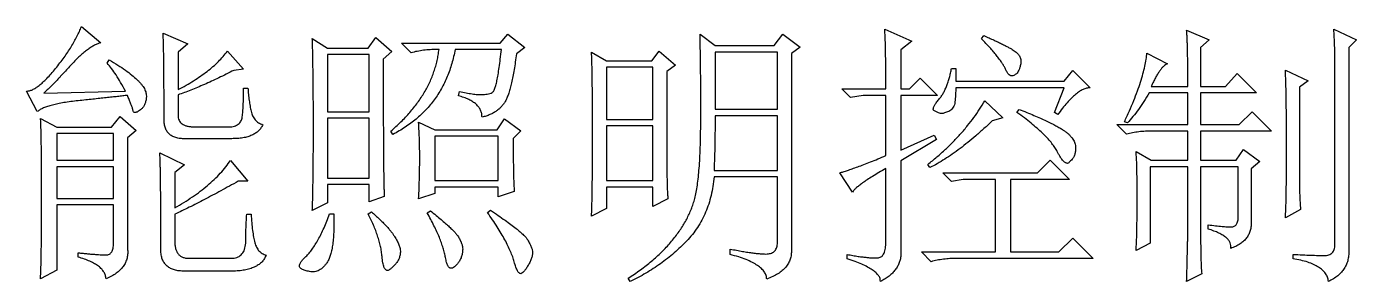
# Model space of a CAD drawing. Extents: x 264552 to 265252, y 364708 to 365908.
# Drawn here: x 265089.33 to 265112.77, y 364983.89 to 364988.38 of the extents above; entities that cross this region are included whole.
import ezdxf

# ---------------------------------------------------------------- set-up
doc = ezdxf.new("R2010")
doc.units = 0
doc.header["$MEASUREMENT"] = 0
doc.layers.add('PV-115', color=7, linetype='Continuous')

# ---------------------------------------------------------------- blocks, each defined once
blk = doc.blocks.new('Manufacturer光辉PartName智能照明控制模块Series12位ShellFrameLimitingCurrentRemarkPartTypeMinCurrent0MaxCurrent0PolesMinPower0MaxPower0LibType2DelFlgfalseUpdateDate')
at = {"layer": 'PV-115'}
for p, q in [((-6.998, 8.494), (-6.657, 8.21)), ((7.162, 8.449), (7.635, 8.238)), ((15.075, 8.449), (15.472, 8.259)), ((-5.559, 8.38), (-5.124, 8.192)), ((-2.928, 8.284), (-2.663, 8.114)), ((-1.943, 8.114), (-1.811, 8.302)), ((-1.811, 8.302), (-1.527, 8.055)), ((-1.186, 8.033), (-1.357, 8.203)), ((-1.357, 8.203), (0.385, 8.203)), ((0.385, 8.203), (0.517, 8.359)), ((0.517, 8.359), (0.82, 8.126)), ((3.906, 8.359), (4.171, 8.158)), ((5.212, 8.158), (5.364, 8.359)), ((5.364, 8.359), (5.667, 8.131)), ((7.635, 8.238), (7.446, 8.085)), ((8.866, 8.278), (8.904, 8.335)), ((12.481, 8.43), (12.879, 8.259)), ((12.879, 8.259), (12.728, 8.126)), ((15.472, 8.259), (15.34, 8.126)), ((-5.124, 8.192), (-5.294, 8.042)), ((-5.294, 8.042), (-5.294, 7.384)), ((-4.423, 8.061), (-4.139, 7.741)), ((-2.663, 8.114), (-1.943, 8.114)), ((-1.925, 8), (-2.663, 8)), ((-2.663, 8), (-2.663, 6.992)), ((-1.925, 6.992), (-1.925, 8)), ((-1.527, 8.055), (-1.678, 7.921)), ((-0.694, 8.09), (-0.732, 8.09)), ((0.404, 8.09), (-0.41, 8.09)), ((0.82, 8.126), (0.669, 8.014)), ((1.994, 8.041), (2.259, 7.889)), ((3.054, 7.889), (3.187, 8.06)), ((3.187, 8.06), (3.471, 7.814)), ((4.171, 8.158), (5.212, 8.158)), ((5.269, 8.045), (4.171, 8.045)), ((4.171, 8.045), (4.171, 7.037)), ((5.269, 7.037), (5.269, 8.045)), ((5.667, 8.131), (5.515, 8.017)), ((5.515, 8.017), (5.515, 4.557)), ((7.446, 8.085), (7.446, 7.396)), ((11.781, 8.027), (12.141, 7.838)), ((12.728, 8.126), (12.728, 7.441)), ((15.34, 8.126), (15.34, 4.576)), ((-6.544, 7.85), (-6.506, 7.907)), ((-4.139, 7.741), (-4.31, 7.723)), ((2.259, 7.889), (3.054, 7.889)), ((3.073, 7.776), (2.259, 7.776)), ((2.259, 7.776), (2.259, 6.857)), ((3.073, 6.857), (3.073, 7.776)), ((3.471, 7.814), (3.319, 7.701)), ((8.336, 7.757), (8.411, 7.757)), ((8.411, 7.757), (8.411, 7.53)), ((15.094, 4.652), (15.094, 7.86)), ((3.319, 7.701), (3.319, 6.194)), ((7.597, 7.396), (7.787, 7.585)), ((7.787, 7.585), (8.09, 7.282)), ((8.411, 7.53), (10.323, 7.53)), ((10.323, 7.53), (10.475, 7.72)), ((10.475, 7.72), (10.778, 7.417)), ((12.5, 7.441), (12.5, 7.726)), ((13.163, 7.441), (13.371, 7.668)), ((13.371, 7.668), (13.712, 7.327)), ((14.223, 7.729), (14.621, 7.539)), ((14.621, 7.539), (14.469, 7.425)), ((-7.774, 6.998), (-7.963, 7.358)), ((-7.66, 7.32), (-6.222, 7.358)), ((-5.294, 7.291), (-5.294, 6.934)), ((-4.139, 7.409), (-4.064, 7.409)), ((-0.353, 7.276), (-0.334, 7.351)), ((6.556, 7.244), (6.405, 7.396)), ((6.405, 7.396), (7.181, 7.396)), ((6.783, 7.282), (6.556, 7.244)), ((7.181, 7.282), (6.783, 7.282)), ((7.181, 6.222), (7.181, 7.282)), ((7.446, 7.396), (7.597, 7.396)), ((8.09, 7.282), (7.446, 7.282)), ((7.446, 7.282), (7.446, 6.317)), ((10.323, 7.417), (8.411, 7.417)), ((10.153, 6.981), (10.323, 7.417)), ((12.5, 7.327), (11.819, 7.327)), ((11.857, 7.441), (12.5, 7.441)), ((12.5, 6.767), (12.5, 7.327)), ((12.728, 7.441), (13.163, 7.441)), ((13.712, 7.327), (12.728, 7.327)), ((12.728, 7.327), (12.728, 6.767)), ((14.469, 7.425), (14.469, 5.675)), ((4.171, 7.037), (5.269, 7.037)), ((8.923, 7.187), (9.244, 6.888)), ((9.49, 6.98), (9.528, 7.036)), ((-7.717, 6.874), (-7.433, 6.723)), ((-6.468, 6.723), (-6.316, 6.912)), ((-6.316, 6.912), (-6.032, 6.665)), ((-2.663, 6.992), (-1.925, 6.992)), ((-1.925, 6.878), (-2.663, 6.878)), ((-2.663, 6.878), (-2.663, 5.825)), ((-1.925, 5.825), (-1.925, 6.878)), ((-1.054, 6.81), (-0.77, 6.678)), ((0.328, 6.678), (0.461, 6.867)), ((0.461, 6.867), (0.745, 6.658)), ((2.259, 6.857), (3.073, 6.857)), ((5.269, 6.923), (4.171, 6.923)), ((5.269, 5.96), (5.269, 6.923)), ((9.244, 6.888), (9.055, 6.832)), ((10.21, 6.943), (10.153, 6.981)), ((11.44, 6.797), (11.383, 6.816)), ((13.409, 6.767), (13.636, 6.995)), ((13.636, 6.995), (13.977, 6.654)), ((-7.433, 6.723), (-6.468, 6.723)), ((-6.43, 6.609), (-7.433, 6.609)), ((-7.433, 6.609), (-7.433, 6.139)), ((-6.43, 6.139), (-6.43, 6.609)), ((-6.032, 6.665), (-6.184, 6.532)), ((-5.01, 6.727), (-4.367, 6.727)), ((-1.508, 6.594), (-1.546, 6.651)), ((-0.77, 6.678), (0.328, 6.678)), ((0.347, 6.564), (-0.77, 6.564)), ((-0.77, 6.564), (-0.77, 5.78)), ((0.347, 5.78), (0.347, 6.564)), ((0.745, 6.658), (0.612, 6.522)), ((3.073, 6.744), (2.259, 6.744)), ((2.259, 6.744), (2.259, 5.78)), ((3.073, 5.78), (3.073, 6.744)), ((7.446, 6.317), (8.033, 6.582)), ((8.033, 6.582), (8.071, 6.506)), ((11.421, 6.597), (11.251, 6.767)), ((11.251, 6.767), (12.5, 6.767)), ((12.5, 6.654), (11.876, 6.654)), ((12.5, 6.139), (12.5, 6.654)), ((12.728, 6.767), (13.409, 6.767)), ((13.977, 6.654), (12.728, 6.654)), ((12.728, 6.654), (12.728, 6.139)), ((-6.184, 6.532), (-6.184, 4.586)), ((-4.348, 6.519), (-5.143, 6.519)), ((8.071, 6.506), (7.446, 6.127)), ((13.352, 6.139), (13.485, 6.329)), ((13.485, 6.329), (13.769, 6.12)), ((-7.433, 6.139), (-6.43, 6.139)), ((-5.616, 6.273), (-5.181, 6.06)), ((-4.367, 6.138), (-4.064, 5.769)), ((7.446, 6.127), (7.446, 4.48)), ((9.85, 5.915), (10.077, 6.142)), ((10.077, 6.142), (10.418, 5.801)), ((11.592, 6.291), (11.857, 6.139)), ((11.857, 6.139), (12.5, 6.139)), ((12.728, 6.139), (13.352, 6.139)), ((13.769, 6.12), (13.617, 5.988)), ((-6.43, 6.026), (-7.433, 6.026)), ((-7.433, 6.026), (-7.433, 5.466)), ((-6.43, 5.466), (-6.43, 6.026)), ((-5.181, 6.06), (-5.351, 5.925)), ((-5.351, 5.925), (-5.351, 5.304)), ((4.152, 5.96), (5.269, 5.96)), ((6.594, 5.578), (6.367, 5.919)), ((7.181, 4.707), (7.181, 5.995)), ((7.957, 6.01), (7.919, 6.066)), ((8.336, 5.763), (8.184, 5.915)), ((8.184, 5.915), (9.85, 5.915)), ((12.5, 6.026), (11.838, 6.026)), ((11.838, 6.026), (11.838, 4.682)), ((12.5, 4.844), (12.5, 6.026)), ((13.39, 6.026), (12.728, 6.026)), ((12.728, 6.026), (12.728, 4.711)), ((13.39, 5.155), (13.39, 6.026)), ((13.617, 5.988), (13.617, 5.06)), ((-4.064, 5.769), (-4.234, 5.769)), ((-2.663, 5.825), (-1.925, 5.825)), ((-1.925, 5.712), (-2.663, 5.712)), ((-2.663, 5.712), (-2.663, 5.39)), ((-1.925, 5.409), (-1.925, 5.712)), ((-0.77, 5.78), (0.347, 5.78)), ((0.347, 5.667), (-0.77, 5.667)), ((-0.77, 5.667), (-0.77, 5.553)), ((0.347, 5.496), (0.347, 5.667)), ((2.259, 5.78), (3.073, 5.78)), ((3.073, 5.667), (2.259, 5.667)), ((2.259, 5.667), (2.259, 5.288)), ((3.073, 5.326), (3.073, 5.667)), ((5.269, 5.846), (4.152, 5.846)), ((5.269, 4.689), (5.269, 5.846)), ((8.544, 5.801), (8.336, 5.763)), ((9.112, 5.801), (8.544, 5.801)), ((9.112, 4.524), (9.112, 5.801)), ((10.418, 5.801), (9.377, 5.801)), ((9.377, 5.801), (9.377, 4.524)), ((-7.433, 5.466), (-6.43, 5.466)), ((-1.659, 5.503), (-1.925, 5.409)), ((-0.77, 5.553), (-1.054, 5.458)), ((0.631, 5.591), (0.347, 5.496)), ((3.338, 5.458), (3.073, 5.326)), ((-6.43, 5.353), (-7.433, 5.353)), ((-7.433, 5.353), (-7.433, 4.204)), ((-6.43, 4.683), (-6.43, 5.353)), ((-5.351, 5.188), (-5.351, 4.704)), ((-4.083, 5.189), (-4.007, 5.189)), ((-2.663, 5.39), (-2.928, 5.257)), ((-2.625, 5.193), (-2.549, 5.193)), ((-1.943, 5.193), (-1.887, 5.231)), ((-0.902, 5.212), (-0.845, 5.25)), ((0.158, 5.22), (0.215, 5.258)), ((2.259, 5.288), (1.994, 5.156)), ((14.488, 5.275), (14.223, 5.123)), ((12.86, 4.928), (12.86, 5.003)), ((10.229, 4.524), (10.475, 4.77)), ((10.475, 4.77), (10.834, 4.41)), ((-7.055, 4.434), (-7.055, 4.511)), ((4.436, 4.48), (4.436, 4.575)), ((6.499, 4.404), (6.499, 4.48)), ((7.976, 4.353), (7.806, 4.524)), ((7.806, 4.524), (9.112, 4.524)), ((9.377, 4.524), (10.229, 4.524)), ((11.838, 4.682), (11.592, 4.549)), ((14.356, 4.405), (14.356, 4.481)), ((-5.067, 4.413), (-4.329, 4.413)), ((10.834, 4.41), (8.43, 4.41)), ((-7.433, 4.204), (-7.717, 4.051)), ((-4.31, 4.186), (-5.181, 4.186)), ((2.676, 4.006), (2.638, 4.063)), ((12.746, 4.14), (12.481, 4.006))]:
    blk.add_line(p, q, dxfattribs=at)
for points, knots in [([(-7.963, 7.358), (-7.947, 7.359), (-7.911, 7.362), (-7.857, 7.382), (-7.799, 7.415), (-7.738, 7.459), (-7.671, 7.515), (-7.602, 7.584), (-7.527, 7.664), (-7.451, 7.756), (-7.375, 7.852), (-7.303, 7.948), (-7.238, 8.044), (-7.177, 8.137), (-7.124, 8.229), (-7.076, 8.318), (-7.033, 8.406), (-7.009, 8.465), (-6.998, 8.494)], [0, 0, 0, 0, 0.032266, 0.0694215, 0.1121842, 0.1613985, 0.2175348, 0.2815464, 0.3530493, 0.432542, 0.5142237, 0.5926776, 0.6680012, 0.7404104, 0.809255, 0.8757349, 0.9391247, 1, 1, 1, 1]), ([(7.181, 7.396), (7.181, 7.451), (7.181, 7.56), (7.179, 7.717), (7.178, 7.864), (7.176, 8), (7.173, 8.127), (7.171, 8.243), (7.166, 8.349), (7.163, 8.417), (7.162, 8.449)], [0, 0, 0, 0, 0.15908, 0.308183, 0.447301, 0.57711, 0.697615, 0.808138, 0.908724, 1, 1, 1, 1]), ([(15.094, 7.86), (15.093, 7.96), (15.091, 8.156), (15.08, 8.352), (15.075, 8.449)], [0, 0, 0, 0, 0.507488, 1, 1, 1, 1]), ([(-6.657, 8.21), (-6.675, 8.204), (-6.713, 8.192), (-6.77, 8.165), (-6.829, 8.129), (-6.892, 8.086), (-6.957, 8.034), (-7.025, 7.974), (-7.096, 7.906), (-7.144, 7.857), (-7.168, 7.831)], [0, 0, 0, 0, 0.087601, 0.185177, 0.292727, 0.4104, 0.540015, 0.680673, 0.834183, 1, 1, 1, 1]), ([(-5.54, 6.858), (-5.54, 6.911), (-5.54, 7.015), (-5.54, 7.166), (-5.541, 7.309), (-5.542, 7.443), (-5.542, 7.569), (-5.543, 7.686), (-5.543, 7.794), (-5.545, 7.893), (-5.546, 7.984), (-5.548, 8.066), (-5.549, 8.14), (-5.55, 8.205), (-5.553, 8.261), (-5.555, 8.308), (-5.557, 8.347), (-5.558, 8.37), (-5.559, 8.38)], [0, 0, 0, 0, 0.105001, 0.204475, 0.298425, 0.386387, 0.468823, 0.545733, 0.616657, 0.682058, 0.741474, 0.795364, 0.843728, 0.886567, 0.923436, 0.954782, 0.980149, 1, 1, 1, 1]), ([(-2.928, 5.257), (-2.926, 5.295), (-2.923, 5.378), (-2.919, 5.512), (-2.917, 5.666), (-2.913, 5.84), (-2.911, 6.035), (-2.91, 6.249), (-2.908, 6.483), (-2.909, 6.731), (-2.908, 6.98), (-2.91, 7.218), (-2.911, 7.438), (-2.913, 7.641), (-2.917, 7.827), (-2.919, 7.995), (-2.923, 8.145), (-2.926, 8.24), (-2.928, 8.284)], [0, 0, 0, 0, 0.037778, 0.082038, 0.133001, 0.190448, 0.254608, 0.325483, 0.402843, 0.486686, 0.570993, 0.649742, 0.72247, 0.78964, 0.850793, 0.906387, 0.955972, 1, 1, 1, 1]), ([(2.638, 4.063), (2.675, 4.087), (2.748, 4.134), (2.854, 4.208), (2.956, 4.284), (3.052, 4.361), (3.142, 4.441), (3.229, 4.522), (3.31, 4.605), (3.385, 4.69), (3.456, 4.775), (3.52, 4.862), (3.58, 4.949), (3.635, 5.036), (3.682, 5.125), (3.725, 5.214), (3.761, 5.303), (3.794, 5.396), (3.821, 5.497), (3.845, 5.61), (3.865, 5.74), (3.881, 5.886), (3.894, 6.047), (3.905, 6.224), (3.912, 6.416), (3.919, 6.839), (3.921, 7.488), (3.911, 8.068), (3.906, 8.359)], [0, 0, 0, 0, 0.027708, 0.054932, 0.081376, 0.107187, 0.132381, 0.15722, 0.181426, 0.205253, 0.228521, 0.251204, 0.27329, 0.294858, 0.315892, 0.336458, 0.356755, 0.376687, 0.397999, 0.422317, 0.449827, 0.480587, 0.514345, 0.551431, 0.591858, 0.635499, 0.817227, 1, 1, 1, 1]), ([(9.282, 7.76), (9.273, 7.776), (9.254, 7.812), (9.22, 7.866), (9.178, 7.925), (9.129, 7.987), (9.074, 8.054), (9.01, 8.125), (8.942, 8.201), (8.892, 8.251), (8.866, 8.278)], [0, 0, 0, 0, 0.085146, 0.181967, 0.289004, 0.407373, 0.538052, 0.680246, 0.834242, 1, 1, 1, 1]), ([(8.904, 8.335), (8.935, 8.321), (8.996, 8.294), (9.084, 8.255), (9.164, 8.218), (9.235, 8.183), (9.298, 8.151), (9.354, 8.121), (9.401, 8.094), (9.441, 8.068), (9.475, 8.044), (9.503, 8.017), (9.526, 7.991), (9.543, 7.962), (9.554, 7.932), (9.561, 7.901), (9.561, 7.868), (9.555, 7.826), (9.543, 7.778), (9.526, 7.728), (9.506, 7.69), (9.477, 7.658), (9.441, 7.633), (9.409, 7.627), (9.396, 7.625)], [0, 0, 0, 0, 0.089591, 0.172145, 0.24737, 0.315835, 0.376754, 0.430964, 0.478211, 0.518335, 0.553654, 0.586055, 0.615997, 0.64463, 0.671719, 0.698197, 0.725928, 0.754485, 0.808572, 0.853371, 0.889784, 0.918815, 0.964624, 1, 1, 1, 1]), ([(12.5, 7.726), (12.5, 7.763), (12.501, 7.835), (12.499, 7.939), (12.498, 8.037), (12.496, 8.128), (12.493, 8.213), (12.49, 8.291), (12.486, 8.362), (12.483, 8.408), (12.481, 8.43)], [0, 0, 0, 0, 0.157281, 0.305617, 0.443999, 0.574437, 0.693958, 0.805519, 0.907231, 1, 1, 1, 1]), ([(-5.294, 7.384), (-5.246, 7.409), (-5.153, 7.458), (-5.021, 7.537), (-4.898, 7.619), (-4.784, 7.702), (-4.679, 7.787), (-4.584, 7.876), (-4.499, 7.966), (-4.448, 8.03), (-4.423, 8.061)], [0, 0, 0, 0, 0.145304, 0.283848, 0.41625, 0.543012, 0.664455, 0.780909, 0.892446, 1, 1, 1, 1]), ([(-1.546, 6.651), (-1.515, 6.678), (-1.454, 6.731), (-1.367, 6.813), (-1.285, 6.896), (-1.209, 6.982), (-1.137, 7.067), (-1.071, 7.154), (-1.01, 7.243), (-0.954, 7.332), (-0.903, 7.422), (-0.858, 7.514), (-0.817, 7.607), (-0.783, 7.701), (-0.752, 7.797), (-0.728, 7.893), (-0.708, 7.991), (-0.699, 8.057), (-0.694, 8.09)], [0, 0, 0, 0, 0.071619, 0.1414, 0.209706, 0.276364, 0.341453, 0.405142, 0.467814, 0.52925, 0.589718, 0.649575, 0.708426, 0.76735, 0.825342, 0.883615, 0.941651, 1, 1, 1, 1]), ([(-0.41, 8.09), (-0.419, 8.048), (-0.435, 7.965), (-0.468, 7.844), (-0.505, 7.726), (-0.548, 7.613), (-0.597, 7.504), (-0.652, 7.4), (-0.712, 7.3), (-0.778, 7.204), (-0.849, 7.112), (-0.927, 7.025), (-1.01, 6.942), (-1.098, 6.864), (-1.193, 6.79), (-1.292, 6.72), (-1.397, 6.654), (-1.471, 6.614), (-1.508, 6.594)], [0, 0, 0, 0, 0.066607, 0.131767, 0.195542, 0.258341, 0.320247, 0.381142, 0.441881, 0.501853, 0.562286, 0.622621, 0.683364, 0.744728, 0.806694, 0.869912, 0.934346, 1, 1, 1, 1]), ([(-0.732, 8.09), (-0.772, 8.089), (-0.851, 8.088), (-0.967, 8.077), (-1.079, 8.059), (-1.151, 8.042), (-1.186, 8.033)], [0, 0, 0, 0, 0.26277, 0.515778, 0.761809, 1, 1, 1, 1]), ([(0.063, 7.295), (0.094, 7.297), (0.154, 7.303), (0.228, 7.317), (0.269, 7.356), (0.288, 7.4), (0.309, 7.463), (0.328, 7.547), (0.347, 7.653), (0.367, 7.78), (0.386, 7.928), (0.398, 8.033), (0.404, 8.09)], [0, 0, 0, 0, 0.096229, 0.190683, 0.220931, 0.268914, 0.337001, 0.426498, 0.537118, 0.669893, 0.824196, 1, 1, 1, 1]), ([(0.669, 8.014), (0.663, 7.966), (0.65, 7.873), (0.631, 7.739), (0.607, 7.618), (0.586, 7.509), (0.561, 7.412), (0.536, 7.327), (0.51, 7.254), (0.482, 7.191), (0.449, 7.138), (0.412, 7.09), (0.369, 7.046), (0.319, 7.007), (0.264, 6.972), (0.202, 6.943), (0.135, 6.916), (0.088, 6.904), (0.063, 6.897)], [0, 0, 0, 0, 0.106598, 0.204681, 0.294463, 0.37573, 0.448384, 0.512807, 0.569312, 0.617714, 0.661912, 0.705909, 0.750294, 0.795724, 0.843435, 0.892736, 0.944763, 1, 1, 1, 1]), ([(1.994, 5.156), (1.995, 5.205), (1.998, 5.306), (2.003, 5.463), (2.005, 5.629), (2.008, 5.806), (2.01, 5.992), (2.011, 6.189), (2.013, 6.395), (2.013, 6.608), (2.013, 6.821), (2.011, 7.026), (2.01, 7.221), (2.008, 7.405), (2.005, 7.579), (2.003, 7.742), (1.998, 7.895), (1.995, 7.993), (1.994, 8.041)], [0, 0, 0, 0, 0.051047, 0.1052516, 0.1630895, 0.2243287, 0.288966, 0.3570027, 0.428684, 0.5035224, 0.5783609, 0.6495562, 0.717107, 0.7810154, 0.8412827, 0.8979059, 0.9506531, 1, 1, 1, 1]), ([(11.383, 6.816), (11.414, 6.88), (11.472, 7.003), (11.548, 7.185), (11.613, 7.354), (11.667, 7.511), (11.71, 7.657), (11.743, 7.791), (11.768, 7.913), (11.777, 7.991), (11.781, 8.027)], [0, 0, 0, 0, 0.165811, 0.319126, 0.461041, 0.590523, 0.709176, 0.816316, 0.913364, 1, 1, 1, 1]), ([(-7.168, 7.831), (-7.193, 7.803), (-7.24, 7.75), (-7.311, 7.673), (-7.378, 7.601), (-7.441, 7.534), (-7.501, 7.473), (-7.557, 7.417), (-7.61, 7.367), (-7.644, 7.335), (-7.66, 7.32)], [0, 0, 0, 0, 0.1560015, 0.3034922, 0.4411584, 0.5704045, 0.6919294, 0.8029729, 0.905655, 1, 1, 1, 1]), ([(-6.222, 7.358), (-6.249, 7.409), (-6.302, 7.505), (-6.383, 7.638), (-6.461, 7.752), (-6.517, 7.819), (-6.544, 7.85)], [0, 0, 0, 0, 0.293982, 0.55782, 0.792816, 1, 1, 1, 1]), ([(-6.506, 7.907), (-6.455, 7.876), (-6.358, 7.819), (-6.226, 7.729), (-6.111, 7.644), (-6.03, 7.573), (-5.974, 7.518), (-5.94, 7.478), (-5.911, 7.44), (-5.887, 7.402), (-5.871, 7.364), (-5.858, 7.327), (-5.853, 7.289), (-5.852, 7.243), (-5.859, 7.189), (-5.877, 7.132), (-5.901, 7.082), (-5.936, 7.045), (-5.971, 7.018), (-6.001, 6.997), (-6.027, 6.983), (-6.044, 6.98), (-6.051, 6.979)], [0, 0, 0, 0, 0.134164, 0.255144, 0.362627, 0.457657, 0.50038, 0.53947, 0.575828, 0.609369, 0.640689, 0.670188, 0.698072, 0.725107, 0.775331, 0.820259, 0.861038, 0.89933, 0.934012, 0.9615, 0.983785, 1, 1, 1, 1]), ([(-1.678, 7.921), (-1.678, 7.834), (-1.678, 7.665), (-1.679, 7.418), (-1.678, 7.186), (-1.677, 6.968), (-1.676, 6.765), (-1.676, 6.577), (-1.675, 6.404), (-1.674, 6.246), (-1.672, 6.102), (-1.671, 5.973), (-1.669, 5.859), (-1.668, 5.759), (-1.666, 5.674), (-1.664, 5.604), (-1.662, 5.549), (-1.66, 5.517), (-1.659, 5.503)], [0, 0, 0, 0, 0.108138, 0.210189, 0.306441, 0.396315, 0.480101, 0.557799, 0.629409, 0.694932, 0.754368, 0.807716, 0.854975, 0.896147, 0.931238, 0.960243, 0.983162, 1, 1, 1, 1]), ([(8.127, 7.227), (8.14, 7.244), (8.165, 7.277), (8.199, 7.332), (8.229, 7.391), (8.256, 7.455), (8.281, 7.524), (8.302, 7.598), (8.322, 7.676), (8.331, 7.73), (8.336, 7.757)], [0, 0, 0, 0, 0.107223, 0.218807, 0.333779, 0.454403, 0.581188, 0.714575, 0.853756, 1, 1, 1, 1]), ([(9.396, 7.625), (9.386, 7.627), (9.364, 7.632), (9.335, 7.661), (9.307, 7.704), (9.291, 7.74), (9.282, 7.76)], [0, 0, 0, 0, 0.1594512, 0.3677773, 0.643109, 1, 1, 1, 1]), ([(12.141, 7.838), (12.129, 7.832), (12.105, 7.82), (12.071, 7.791), (12.036, 7.754), (12.001, 7.709), (11.966, 7.654), (11.929, 7.591), (11.893, 7.519), (11.869, 7.467), (11.857, 7.441)], [0, 0, 0, 0, 0.077676, 0.164907, 0.266653, 0.381202, 0.511467, 0.65807, 0.820809, 1, 1, 1, 1]), ([(-4.31, 7.723), (-4.355, 7.7), (-4.443, 7.655), (-4.575, 7.591), (-4.703, 7.531), (-4.828, 7.474), (-4.95, 7.422), (-5.068, 7.375), (-5.181, 7.33), (-5.257, 7.304), (-5.294, 7.291)], [0, 0, 0, 0, 0.1410633, 0.2771804, 0.4089537, 0.536133, 0.6587575, 0.7768711, 0.8907558, 1, 1, 1, 1]), ([(14.223, 5.123), (14.224, 5.159), (14.227, 5.234), (14.232, 5.354), (14.234, 5.488), (14.237, 5.634), (14.239, 5.795), (14.24, 5.968), (14.242, 6.155), (14.242, 6.351), (14.242, 6.55), (14.24, 6.744), (14.239, 6.929), (14.237, 7.106), (14.234, 7.274), (14.232, 7.433), (14.227, 7.584), (14.224, 7.682), (14.223, 7.729)], [0, 0, 0, 0, 0.040918, 0.086944, 0.138063, 0.194561, 0.255896, 0.322339, 0.394161, 0.470823, 0.548561, 0.622805, 0.694089, 0.761879, 0.826177, 0.887516, 0.945371, 1, 1, 1, 1]), ([(-6.184, 7.282), (-6.212, 7.279), (-6.27, 7.272), (-6.361, 7.261), (-6.46, 7.251), (-6.565, 7.239), (-6.677, 7.227), (-6.797, 7.215), (-6.923, 7.201), (-7.01, 7.192), (-7.055, 7.187)], [0, 0, 0, 0, 0.096703, 0.20145, 0.314151, 0.434984, 0.563774, 0.701404, 0.846282, 1, 1, 1, 1]), ([(-6.089, 7.036), (-6.096, 7.053), (-6.11, 7.089), (-6.133, 7.147), (-6.157, 7.212), (-6.175, 7.258), (-6.184, 7.282)], [0, 0, 0, 0, 0.208865, 0.442921, 0.707144, 1, 1, 1, 1]), ([(-4.367, 6.727), (-4.351, 6.729), (-4.323, 6.733), (-4.283, 6.746), (-4.248, 6.763), (-4.219, 6.786), (-4.195, 6.813), (-4.177, 6.847), (-4.165, 6.884), (-4.155, 6.944), (-4.149, 7.029), (-4.144, 7.142), (-4.14, 7.27), (-4.14, 7.361), (-4.139, 7.409)], [0, 0, 0, 0, 0.056768, 0.108317, 0.155347, 0.200927, 0.246269, 0.292151, 0.342034, 0.395492, 0.51776, 0.659903, 0.820337, 1, 1, 1, 1]), ([(-4.064, 7.409), (-4.06, 7.372), (-4.054, 7.3), (-4.041, 7.195), (-4.025, 7.096), (-4.011, 7.018), (-3.997, 6.959), (-3.98, 6.92), (-3.961, 6.884), (-3.937, 6.852), (-3.909, 6.824), (-3.876, 6.8), (-3.839, 6.78), (-3.812, 6.77), (-3.799, 6.765)], [0, 0, 0, 0, 0.1498, 0.291573, 0.426267, 0.553998, 0.613521, 0.670661, 0.72475, 0.777983, 0.831376, 0.885366, 0.941109, 1, 1, 1, 1]), ([(0.063, 6.897), (0.062, 6.919), (0.06, 6.961), (0.039, 7.022), (0.005, 7.077), (-0.041, 7.128), (-0.101, 7.172), (-0.173, 7.213), (-0.259, 7.247), (-0.321, 7.266), (-0.353, 7.276)], [0, 0, 0, 0, 0.105545, 0.208838, 0.31296, 0.423288, 0.545176, 0.680607, 0.831719, 1, 1, 1, 1]), ([(-0.334, 7.351), (-0.295, 7.343), (-0.222, 7.327), (-0.116, 7.308), (-0.023, 7.297), (0.036, 7.295), (0.063, 7.295)], [0, 0, 0, 0, 0.29736, 0.562669, 0.797655, 1, 1, 1, 1]), ([(8.411, 7.417), (8.411, 7.39), (8.411, 7.338), (8.407, 7.265), (8.402, 7.201), (8.394, 7.144), (8.382, 7.095), (8.358, 7.054), (8.328, 7.021), (8.289, 7), (8.251, 6.984), (8.217, 6.973), (8.19, 6.964), (8.173, 6.963), (8.165, 6.962)], [0, 0, 0, 0, 0.138278, 0.261186, 0.37244, 0.468856, 0.553008, 0.629882, 0.704066, 0.780513, 0.85313, 0.913434, 0.962879, 1, 1, 1, 1]), ([(10.778, 7.417), (10.758, 7.415), (10.716, 7.411), (10.653, 7.387), (10.587, 7.35), (10.518, 7.296), (10.446, 7.23), (10.369, 7.148), (10.289, 7.051), (10.237, 6.981), (10.21, 6.943)], [0, 0, 0, 0, 0.078095, 0.164103, 0.26358, 0.376782, 0.50663, 0.653364, 0.817661, 1, 1, 1, 1]), ([(11.819, 7.327), (11.788, 7.275), (11.728, 7.176), (11.633, 7.036), (11.539, 6.91), (11.472, 6.834), (11.44, 6.797)], [0, 0, 0, 0, 0.276476, 0.534903, 0.775844, 1, 1, 1, 1]), ([(-7.055, 7.187), (-7.098, 7.182), (-7.182, 7.173), (-7.302, 7.156), (-7.41, 7.136), (-7.506, 7.113), (-7.59, 7.089), (-7.662, 7.062), (-7.724, 7.034), (-7.758, 7.009), (-7.774, 6.998)], [0, 0, 0, 0, 0.17576, 0.337077, 0.482438, 0.613763, 0.730445, 0.833252, 0.922591, 1, 1, 1, 1]), ([(-6.051, 6.979), (-6.057, 6.98), (-6.068, 6.981), (-6.081, 6.994), (-6.089, 7.013), (-6.089, 7.028), (-6.089, 7.036)], [0, 0, 0, 0, 0.223259, 0.42299, 0.680089, 1, 1, 1, 1]), ([(7.919, 6.066), (7.973, 6.109), (8.079, 6.195), (8.23, 6.33), (8.371, 6.466), (8.501, 6.606), (8.622, 6.747), (8.732, 6.891), (8.833, 7.037), (8.893, 7.137), (8.923, 7.187)], [0, 0, 0, 0, 0.137195, 0.27067, 0.400013, 0.526144, 0.648642, 0.768208, 0.885088, 1, 1, 1, 1]), ([(8.014, 7.038), (8.016, 7.049), (8.02, 7.076), (8.045, 7.118), (8.08, 7.171), (8.11, 7.207), (8.127, 7.227)], [0, 0, 0, 0, 0.1507012, 0.3652967, 0.6453866, 1, 1, 1, 1]), ([(8.165, 6.962), (8.151, 6.964), (8.118, 6.968), (8.079, 6.986), (8.048, 7.003), (8.03, 7.015), (8.017, 7.026), (8.015, 7.035), (8.014, 7.038)], [0, 0, 0, 0, 0.246866, 0.56576, 0.726751, 0.853042, 0.94063, 1, 1, 1, 1]), ([(9.528, 7.036), (9.574, 7.018), (9.661, 6.983), (9.786, 6.932), (9.9, 6.881), (10.003, 6.836), (10.095, 6.791), (10.174, 6.749), (10.244, 6.711), (10.303, 6.674), (10.353, 6.639), (10.396, 6.604), (10.432, 6.568), (10.463, 6.532), (10.487, 6.495), (10.506, 6.459), (10.517, 6.421), (10.524, 6.373), (10.523, 6.316), (10.515, 6.255), (10.496, 6.202), (10.467, 6.16), (10.437, 6.13), (10.414, 6.106), (10.396, 6.091), (10.384, 6.087), (10.38, 6.085)], [0, 0, 0, 0, 0.092599, 0.178379, 0.25671, 0.328072, 0.392048, 0.4491, 0.499255, 0.542256, 0.580352, 0.615282, 0.647538, 0.677081, 0.704595, 0.730342, 0.75486, 0.778598, 0.822441, 0.861398, 0.895867, 0.92805, 0.955937, 0.97692, 0.991447, 1, 1, 1, 1]), ([(-7.717, 4.051), (-7.716, 4.088), (-7.713, 4.169), (-7.708, 4.301), (-7.706, 4.453), (-7.703, 4.626), (-7.701, 4.82), (-7.7, 5.035), (-7.698, 5.271), (-7.698, 5.479), (-7.698, 5.649), (-7.698, 5.774), (-7.699, 5.892), (-7.7, 6.004), (-7.7, 6.11), (-7.701, 6.21), (-7.702, 6.304), (-7.703, 6.392), (-7.705, 6.473), (-7.706, 6.548), (-7.707, 6.617), (-7.708, 6.681), (-7.711, 6.738), (-7.713, 6.788), (-7.715, 6.833), (-7.716, 6.861), (-7.717, 6.874)], [0, 0, 0, 0, 0.039266, 0.085979, 0.139878, 0.201227, 0.270022, 0.346265, 0.42971, 0.520603, 0.566795, 0.611, 0.652723, 0.692458, 0.729959, 0.765473, 0.798752, 0.829799, 0.858611, 0.885188, 0.909779, 0.932135, 0.952265, 0.970409, 0.986321, 1, 1, 1, 1]), ([(-5.143, 6.519), (-5.174, 6.519), (-5.232, 6.518), (-5.314, 6.53), (-5.385, 6.554), (-5.442, 6.592), (-5.487, 6.642), (-5.519, 6.704), (-5.537, 6.777), (-5.539, 6.83), (-5.54, 6.858)], [0, 0, 0, 0, 0.154224, 0.289183, 0.409838, 0.519496, 0.627049, 0.739587, 0.861632, 1, 1, 1, 1]), ([(-5.294, 6.934), (-5.293, 6.918), (-5.292, 6.887), (-5.278, 6.844), (-5.256, 6.807), (-5.223, 6.777), (-5.182, 6.754), (-5.132, 6.738), (-5.074, 6.73), (-5.032, 6.728), (-5.01, 6.727)], [0, 0, 0, 0, 0.121457, 0.231824, 0.337406, 0.442872, 0.558372, 0.687582, 0.833175, 1, 1, 1, 1]), ([(-1.054, 5.458), (-1.051, 5.524), (-1.045, 5.651), (-1.04, 5.837), (-1.036, 6.013), (-1.034, 6.232), (-1.038, 6.497), (-1.048, 6.706), (-1.054, 6.81)], [0, 0, 0, 0, 0.145291, 0.282734, 0.412365, 0.534716, 0.769588, 1, 1, 1, 1]), ([(4.171, 6.923), (4.171, 6.839), (4.17, 6.674), (4.166, 6.43), (4.161, 6.192), (4.155, 6.037), (4.152, 5.96)], [0, 0, 0, 0, 0.26049, 0.514453, 0.760456, 1, 1, 1, 1]), ([(9.055, 6.832), (9.007, 6.787), (8.912, 6.698), (8.769, 6.571), (8.628, 6.454), (8.49, 6.347), (8.354, 6.248), (8.22, 6.159), (8.089, 6.079), (8, 6.032), (7.957, 6.01)], [0, 0, 0, 0, 0.144542, 0.28313, 0.416248, 0.543311, 0.665181, 0.782022, 0.893322, 1, 1, 1, 1]), ([(10.191, 6.309), (10.177, 6.333), (10.146, 6.384), (10.089, 6.459), (10.02, 6.538), (9.938, 6.62), (9.844, 6.706), (9.737, 6.794), (9.619, 6.887), (9.534, 6.948), (9.49, 6.98)], [0, 0, 0, 0, 0.086046, 0.181935, 0.289761, 0.408012, 0.537548, 0.67971, 0.83362, 1, 1, 1, 1]), ([(-3.799, 6.765), (-3.809, 6.746), (-3.83, 6.706), (-3.875, 6.656), (-3.929, 6.613), (-3.994, 6.579), (-4.068, 6.551), (-4.153, 6.533), (-4.247, 6.521), (-4.313, 6.52), (-4.348, 6.519)], [0, 0, 0, 0, 0.1047113, 0.2094226, 0.316133, 0.4300331, 0.5534716, 0.6879477, 0.8368049, 1, 1, 1, 1]), ([(11.876, 6.654), (11.835, 6.653), (11.756, 6.652), (11.64, 6.641), (11.529, 6.623), (11.457, 6.606), (11.421, 6.597)], [0, 0, 0, 0, 0.26277, 0.515778, 0.761809, 1, 1, 1, 1]), ([(0.612, 6.522), (0.612, 6.466), (0.612, 6.359), (0.614, 6.206), (0.615, 6.068), (0.617, 5.944), (0.62, 5.835), (0.622, 5.741), (0.626, 5.661), (0.63, 5.613), (0.631, 5.591)], [0, 0, 0, 0, 0.179901, 0.344002, 0.493049, 0.625548, 0.743012, 0.843922, 0.929851, 1, 1, 1, 1]), ([(-5.597, 4.534), (-5.597, 4.595), (-5.597, 4.714), (-5.597, 4.887), (-5.598, 5.051), (-5.598, 5.204), (-5.599, 5.348), (-5.6, 5.482), (-5.6, 5.605), (-5.602, 5.719), (-5.603, 5.823), (-5.605, 5.916), (-5.606, 6), (-5.607, 6.074), (-5.609, 6.138), (-5.612, 6.192), (-5.613, 6.236), (-5.615, 6.262), (-5.616, 6.273)], [0, 0, 0, 0, 0.105587, 0.205129, 0.29903, 0.387289, 0.469906, 0.546881, 0.617811, 0.683103, 0.742753, 0.796761, 0.844726, 0.887452, 0.924145, 0.9552, 0.980618, 1, 1, 1, 1]), ([(-5.351, 5.304), (-5.297, 5.335), (-5.192, 5.394), (-5.042, 5.492), (-4.903, 5.591), (-4.774, 5.694), (-4.656, 5.8), (-4.549, 5.909), (-4.451, 6.02), (-4.394, 6.099), (-4.367, 6.138)], [0, 0, 0, 0, 0.14271, 0.279479, 0.410783, 0.537698, 0.659027, 0.776394, 0.88985, 1, 1, 1, 1]), ([(3.319, 6.194), (3.319, 6.154), (3.319, 6.078), (3.321, 5.967), (3.322, 5.864), (3.324, 5.768), (3.327, 5.68), (3.329, 5.599), (3.334, 5.526), (3.337, 5.48), (3.338, 5.458)], [0, 0, 0, 0, 0.16102, 0.311572, 0.452596, 0.582206, 0.702317, 0.811953, 0.911207, 1, 1, 1, 1]), ([(6.367, 5.919), (6.388, 5.925), (6.434, 5.936), (6.507, 5.96), (6.592, 5.99), (6.688, 6.025), (6.795, 6.066), (6.914, 6.112), (7.044, 6.164), (7.134, 6.202), (7.181, 6.222)], [0, 0, 0, 0, 0.074361, 0.163149, 0.266472, 0.38412, 0.516116, 0.663227, 0.824264, 1, 1, 1, 1]), ([(10.38, 6.085), (10.373, 6.086), (10.359, 6.088), (10.338, 6.1), (10.316, 6.117), (10.294, 6.143), (10.269, 6.174), (10.244, 6.213), (10.217, 6.258), (10.2, 6.291), (10.191, 6.309)], [0, 0, 0, 0, 0.065943, 0.141639, 0.235786, 0.345734, 0.477906, 0.628372, 0.802933, 1, 1, 1, 1]), ([(11.592, 4.549), (11.595, 4.63), (11.601, 4.789), (11.606, 5.025), (11.61, 5.253), (11.611, 5.474), (11.61, 5.688), (11.606, 5.895), (11.601, 6.096), (11.595, 6.226), (11.592, 6.291)], [0, 0, 0, 0, 0.139332, 0.274594, 0.405406, 0.532584, 0.655334, 0.774477, 0.88922, 1, 1, 1, 1]), ([(7.181, 5.995), (7.139, 5.971), (7.06, 5.925), (6.95, 5.859), (6.854, 5.798), (6.773, 5.742), (6.707, 5.694), (6.656, 5.65), (6.617, 5.614), (6.601, 5.588), (6.594, 5.578)], [0, 0, 0, 0, 0.199501, 0.377912, 0.534147, 0.669164, 0.782582, 0.875266, 0.947119, 1, 1, 1, 1]), ([(-4.234, 5.769), (-4.285, 5.74), (-4.386, 5.684), (-4.537, 5.603), (-4.682, 5.524), (-4.824, 5.45), (-4.962, 5.379), (-5.095, 5.311), (-5.224, 5.249), (-5.309, 5.208), (-5.351, 5.188)], [0, 0, 0, 0, 0.140059, 0.275582, 0.407108, 0.534117, 0.656877, 0.775396, 0.889937, 1, 1, 1, 1]), ([(4.152, 5.846), (4.146, 5.79), (4.135, 5.681), (4.103, 5.52), (4.06, 5.368), (4.005, 5.223), (3.939, 5.084), (3.861, 4.954), (3.772, 4.83), (3.67, 4.716), (3.561, 4.608), (3.448, 4.505), (3.33, 4.408), (3.208, 4.316), (3.082, 4.229), (2.95, 4.15), (2.815, 4.074), (2.722, 4.029), (2.676, 4.006)], [0, 0, 0, 0, 0.067718, 0.13339, 0.197164, 0.259409, 0.320835, 0.382043, 0.443144, 0.504817, 0.56676, 0.628176, 0.689793, 0.751339, 0.812945, 0.874833, 0.937192, 1, 1, 1, 1]), ([(14.469, 5.675), (14.469, 5.65), (14.47, 5.595), (14.474, 5.503), (14.48, 5.395), (14.485, 5.317), (14.488, 5.275)], [0, 0, 0, 0, 0.187514, 0.415462, 0.687408, 1, 1, 1, 1]), ([(-4.102, 4.678), (-4.101, 4.717), (-4.101, 4.798), (-4.097, 4.922), (-4.091, 5.053), (-4.086, 5.143), (-4.083, 5.189)], [0, 0, 0, 0, 0.228903, 0.471593, 0.729495, 1, 1, 1, 1]), ([(-4.007, 5.189), (-4.003, 5.138), (-3.997, 5.043), (-3.983, 4.908), (-3.965, 4.792), (-3.947, 4.705), (-3.929, 4.645), (-3.912, 4.607), (-3.892, 4.572), (-3.868, 4.543), (-3.842, 4.518), (-3.811, 4.497), (-3.778, 4.481), (-3.754, 4.473), (-3.742, 4.47)], [0, 0, 0, 0, 0.186597, 0.351379, 0.496318, 0.620123, 0.674913, 0.725589, 0.774418, 0.819552, 0.864442, 0.908211, 0.953084, 1, 1, 1, 1]), ([(-2.549, 5.193), (-2.548, 5.142), (-2.546, 5.045), (-2.548, 4.906), (-2.555, 4.78), (-2.567, 4.667), (-2.583, 4.568), (-2.603, 4.482), (-2.629, 4.409), (-2.66, 4.349), (-2.695, 4.301), (-2.73, 4.26), (-2.767, 4.227), (-2.806, 4.201), (-2.847, 4.184), (-2.888, 4.174), (-2.932, 4.172), (-2.975, 4.178), (-3.016, 4.188), (-3.052, 4.199), (-3.084, 4.208), (-3.109, 4.221), (-3.129, 4.232), (-3.144, 4.245), (-3.153, 4.259), (-3.154, 4.269), (-3.155, 4.274)], [0, 0, 0, 0, 0.104946, 0.200747, 0.287044, 0.364495, 0.433817, 0.494292, 0.546521, 0.592167, 0.632232, 0.669409, 0.702828, 0.73447, 0.76424, 0.793429, 0.822827, 0.853396, 0.883054, 0.909105, 0.931481, 0.950645, 0.966413, 0.979365, 0.990182, 1, 1, 1, 1]), ([(-3.041, 4.443), (-3.022, 4.463), (-2.983, 4.504), (-2.927, 4.575), (-2.875, 4.655), (-2.821, 4.744), (-2.77, 4.844), (-2.72, 4.951), (-2.671, 5.069), (-2.641, 5.151), (-2.625, 5.193)], [0, 0, 0, 0, 0.09579, 0.199076, 0.31012, 0.430072, 0.558756, 0.696536, 0.843294, 1, 1, 1, 1]), ([(-1.697, 4.442), (-1.701, 4.472), (-1.708, 4.532), (-1.726, 4.624), (-1.749, 4.716), (-1.778, 4.81), (-1.81, 4.904), (-1.85, 5), (-1.894, 5.097), (-1.927, 5.161), (-1.943, 5.193)], [0, 0, 0, 0, 0.113795, 0.230462, 0.350372, 0.472769, 0.598747, 0.728365, 0.862057, 1, 1, 1, 1]), ([(-1.887, 5.231), (-1.862, 5.21), (-1.815, 5.169), (-1.749, 5.107), (-1.689, 5.049), (-1.635, 4.993), (-1.587, 4.941), (-1.546, 4.891), (-1.509, 4.845), (-1.473, 4.788), (-1.436, 4.724), (-1.402, 4.653), (-1.38, 4.592), (-1.377, 4.553), (-1.376, 4.536)], [0, 0, 0, 0, 0.110441, 0.212315, 0.307933, 0.395677, 0.476199, 0.549625, 0.615966, 0.675752, 0.780129, 0.868014, 0.940708, 1, 1, 1, 1]), ([(-0.58, 4.424), (-0.586, 4.451), (-0.597, 4.508), (-0.622, 4.595), (-0.653, 4.686), (-0.689, 4.783), (-0.733, 4.884), (-0.784, 4.989), (-0.84, 5.1), (-0.881, 5.174), (-0.902, 5.212)], [0, 0, 0, 0, 0.098043, 0.203408, 0.316653, 0.436736, 0.565214, 0.702302, 0.846699, 1, 1, 1, 1]), ([(-0.845, 5.25), (-0.812, 5.223), (-0.75, 5.172), (-0.661, 5.098), (-0.584, 5.03), (-0.516, 4.97), (-0.461, 4.915), (-0.414, 4.868), (-0.38, 4.827), (-0.348, 4.783), (-0.32, 4.733), (-0.296, 4.677), (-0.281, 4.624), (-0.279, 4.59), (-0.278, 4.574)], [0, 0, 0, 0, 0.141078, 0.268304, 0.381115, 0.48122, 0.567552, 0.63968, 0.698348, 0.744875, 0.819249, 0.886414, 0.945643, 1, 1, 1, 1]), ([(0.631, 4.349), (0.622, 4.379), (0.604, 4.441), (0.565, 4.534), (0.52, 4.635), (0.465, 4.741), (0.401, 4.852), (0.329, 4.97), (0.247, 5.094), (0.188, 5.177), (0.158, 5.22)], [0, 0, 0, 0, 0.093103, 0.19459, 0.304577, 0.424899, 0.553922, 0.692707, 0.841161, 1, 1, 1, 1]), ([(0.215, 5.258), (0.26, 5.228), (0.345, 5.17), (0.464, 5.087), (0.569, 5.011), (0.658, 4.942), (0.732, 4.881), (0.791, 4.827), (0.836, 4.781), (0.874, 4.73), (0.903, 4.674), (0.932, 4.616), (0.948, 4.565), (0.951, 4.534), (0.953, 4.52)], [0, 0, 0, 0, 0.151312, 0.286728, 0.407201, 0.511883, 0.600868, 0.675229, 0.735244, 0.780536, 0.851525, 0.91137, 0.960499, 1, 1, 1, 1]), ([(12.86, 5.003), (12.904, 4.997), (12.985, 4.987), (13.097, 4.976), (13.189, 4.967), (13.252, 4.964), (13.295, 4.967), (13.321, 4.976), (13.343, 4.992), (13.36, 5.013), (13.374, 5.04), (13.384, 5.073), (13.389, 5.112), (13.39, 5.14), (13.39, 5.155)], [0, 0, 0, 0, 0.200078, 0.369829, 0.507558, 0.615284, 0.658772, 0.699179, 0.737837, 0.779063, 0.822972, 0.874744, 0.933417, 1, 1, 1, 1]), ([(13.258, 4.587), (13.259, 4.604), (13.263, 4.638), (13.249, 4.689), (13.22, 4.736), (13.176, 4.78), (13.118, 4.821), (13.045, 4.86), (12.958, 4.896), (12.894, 4.917), (12.86, 4.928)], [0, 0, 0, 0, 0.089971, 0.177785, 0.272189, 0.379297, 0.5027, 0.647073, 0.81152, 1, 1, 1, 1]), ([(13.617, 5.06), (13.618, 5.033), (13.619, 4.98), (13.604, 4.903), (13.578, 4.833), (13.538, 4.769), (13.486, 4.713), (13.422, 4.663), (13.344, 4.62), (13.287, 4.598), (13.258, 4.587)], [0, 0, 0, 0, 0.127175, 0.245478, 0.360341, 0.474621, 0.591522, 0.716108, 0.851859, 1, 1, 1, 1]), ([(-5.351, 4.704), (-5.35, 4.68), (-5.349, 4.634), (-5.336, 4.571), (-5.314, 4.518), (-5.282, 4.475), (-5.24, 4.443), (-5.19, 4.422), (-5.131, 4.411), (-5.089, 4.413), (-5.067, 4.413)], [0, 0, 0, 0, 0.152866, 0.287703, 0.407155, 0.516203, 0.622891, 0.735728, 0.859238, 1, 1, 1, 1]), ([(4.436, 4.575), (4.474, 4.568), (4.547, 4.554), (4.651, 4.534), (4.746, 4.519), (4.832, 4.506), (4.91, 4.497), (4.977, 4.492), (5.036, 4.488), (5.086, 4.488), (5.13, 4.494), (5.167, 4.504), (5.199, 4.521), (5.225, 4.543), (5.245, 4.572), (5.259, 4.607), (5.268, 4.646), (5.269, 4.674), (5.269, 4.689)], [0, 0, 0, 0, 0.119952, 0.230077, 0.330268, 0.420672, 0.501226, 0.572009, 0.632441, 0.68408, 0.728101, 0.76746, 0.80455, 0.8391, 0.874609, 0.912426, 0.953365, 1, 1, 1, 1]), ([(6.499, 4.48), (6.533, 4.474), (6.596, 4.462), (6.687, 4.447), (6.769, 4.436), (6.842, 4.428), (6.906, 4.422), (6.961, 4.419), (7.008, 4.419), (7.047, 4.422), (7.08, 4.43), (7.108, 4.446), (7.131, 4.472), (7.15, 4.504), (7.163, 4.545), (7.174, 4.592), (7.18, 4.647), (7.181, 4.686), (7.181, 4.707)], [0, 0, 0, 0, 0.1130138, 0.2162309, 0.308791, 0.3908488, 0.4624512, 0.524452, 0.576184, 0.6186911, 0.6544387, 0.6899275, 0.7270989, 0.7682325, 0.8148416, 0.8686573, 0.9302007, 1, 1, 1, 1]), ([(12.481, 4.006), (12.483, 4.058), (12.485, 4.156), (12.49, 4.297), (12.492, 4.423), (12.495, 4.535), (12.498, 4.633), (12.499, 4.716), (12.501, 4.785), (12.5, 4.826), (12.5, 4.844)], [0, 0, 0, 0, 0.1849535, 0.3523458, 0.5029683, 0.6368638, 0.7531762, 0.8527439, 0.9347463, 1, 1, 1, 1]), ([(12.728, 4.711), (12.728, 4.659), (12.728, 4.557), (12.732, 4.409), (12.737, 4.271), (12.743, 4.182), (12.746, 4.14)], [0, 0, 0, 0, 0.274647, 0.533418, 0.77515, 1, 1, 1, 1]), ([(-7.055, 4.511), (-7.026, 4.507), (-6.971, 4.501), (-6.891, 4.494), (-6.819, 4.486), (-6.754, 4.482), (-6.696, 4.478), (-6.645, 4.474), (-6.601, 4.473), (-6.564, 4.471), (-6.532, 4.474), (-6.504, 4.484), (-6.48, 4.501), (-6.461, 4.525), (-6.448, 4.556), (-6.437, 4.592), (-6.431, 4.635), (-6.43, 4.666), (-6.43, 4.683)], [0, 0, 0, 0, 0.111884, 0.214586, 0.308197, 0.392562, 0.467839, 0.533127, 0.590145, 0.637192, 0.677251, 0.714734, 0.750382, 0.788952, 0.831851, 0.879939, 0.935717, 1, 1, 1, 1]), ([(-6.184, 4.586), (-6.182, 4.556), (-6.179, 4.5), (-6.19, 4.416), (-6.218, 4.34), (-6.258, 4.268), (-6.314, 4.204), (-6.383, 4.146), (-6.467, 4.094), (-6.53, 4.066), (-6.562, 4.051)], [0, 0, 0, 0, 0.12359, 0.239334, 0.3525, 0.466273, 0.584741, 0.710287, 0.848799, 1, 1, 1, 1]), ([(-5.181, 4.186), (-5.212, 4.187), (-5.271, 4.189), (-5.354, 4.204), (-5.425, 4.232), (-5.485, 4.27), (-5.532, 4.321), (-5.567, 4.382), (-5.59, 4.454), (-5.594, 4.506), (-5.597, 4.534)], [0, 0, 0, 0, 0.1522506, 0.2885024, 0.4100886, 0.5232366, 0.6331713, 0.7452817, 0.866346, 1, 1, 1, 1]), ([(-4.329, 4.413), (-4.312, 4.415), (-4.28, 4.42), (-4.236, 4.435), (-4.198, 4.458), (-4.166, 4.488), (-4.14, 4.526), (-4.121, 4.57), (-4.107, 4.622), (-4.104, 4.659), (-4.102, 4.678)], [0, 0, 0, 0, 0.128976, 0.248448, 0.360881, 0.472666, 0.587521, 0.712722, 0.847952, 1, 1, 1, 1]), ([(-3.742, 4.47), (-3.751, 4.449), (-3.769, 4.406), (-3.812, 4.351), (-3.866, 4.303), (-3.932, 4.264), (-4.01, 4.233), (-4.1, 4.208), (-4.201, 4.192), (-4.272, 4.188), (-4.31, 4.186)], [0, 0, 0, 0, 0.102302, 0.203968, 0.309288, 0.422137, 0.545683, 0.681621, 0.83321, 1, 1, 1, 1]), ([(-1.376, 4.536), (-1.376, 4.514), (-1.378, 4.472), (-1.398, 4.411), (-1.427, 4.352), (-1.468, 4.302), (-1.51, 4.258), (-1.547, 4.227), (-1.576, 4.204), (-1.595, 4.199), (-1.603, 4.198)], [0, 0, 0, 0, 0.149134, 0.295808, 0.446214, 0.603286, 0.748756, 0.863325, 0.945732, 1, 1, 1, 1]), ([(-0.278, 4.574), (-0.279, 4.552), (-0.28, 4.51), (-0.295, 4.449), (-0.319, 4.391), (-0.351, 4.339), (-0.387, 4.296), (-0.421, 4.263), (-0.453, 4.24), (-0.476, 4.237), (-0.486, 4.236)], [0, 0, 0, 0, 0.151065, 0.297208, 0.444137, 0.592041, 0.72853, 0.839771, 0.928905, 1, 1, 1, 1]), ([(0.953, 4.52), (0.952, 4.5), (0.949, 4.46), (0.933, 4.399), (0.904, 4.336), (0.869, 4.275), (0.832, 4.219), (0.799, 4.178), (0.772, 4.15), (0.752, 4.143), (0.745, 4.141)], [0, 0, 0, 0, 0.130504, 0.269436, 0.421515, 0.589045, 0.745749, 0.864789, 0.947974, 1, 1, 1, 1]), ([(5.08, 4.044), (5.078, 4.066), (5.074, 4.111), (5.04, 4.175), (4.988, 4.235), (4.916, 4.291), (4.824, 4.343), (4.713, 4.393), (4.582, 4.44), (4.486, 4.466), (4.436, 4.48)], [0, 0, 0, 0, 0.0799548, 0.1632218, 0.2572778, 0.3661501, 0.4941705, 0.640658, 0.8095322, 1, 1, 1, 1]), ([(5.515, 4.557), (5.515, 4.53), (5.516, 4.475), (5.497, 4.396), (5.464, 4.323), (5.416, 4.255), (5.353, 4.193), (5.276, 4.137), (5.183, 4.087), (5.115, 4.059), (5.08, 4.044)], [0, 0, 0, 0, 0.114137, 0.224129, 0.333179, 0.445558, 0.565866, 0.696572, 0.841077, 1, 1, 1, 1]), ([(7.446, 4.48), (7.443, 4.455), (7.438, 4.406), (7.418, 4.336), (7.388, 4.27), (7.348, 4.208), (7.297, 4.151), (7.236, 4.097), (7.165, 4.049), (7.113, 4.021), (7.086, 4.006)], [0, 0, 0, 0, 0.11891, 0.234402, 0.349417, 0.467113, 0.588025, 0.716859, 0.853243, 1, 1, 1, 1]), ([(14.356, 4.481), (14.412, 4.478), (14.517, 4.473), (14.665, 4.467), (14.792, 4.464), (14.884, 4.461), (14.947, 4.463), (14.986, 4.473), (15.02, 4.487), (15.048, 4.509), (15.069, 4.536), (15.083, 4.57), (15.093, 4.609), (15.093, 4.637), (15.094, 4.652)], [0, 0, 0, 0, 0.19745, 0.370231, 0.518396, 0.641148, 0.692804, 0.739049, 0.781173, 0.82079, 0.859905, 0.901282, 0.947528, 1, 1, 1, 1]), ([(15.34, 4.576), (15.34, 4.544), (15.341, 4.481), (15.327, 4.392), (15.301, 4.309), (15.261, 4.233), (15.209, 4.165), (15.145, 4.103), (15.068, 4.05), (15.01, 4.021), (14.98, 4.006)], [0, 0, 0, 0, 0.133153, 0.258094, 0.37642, 0.493785, 0.610988, 0.732636, 0.86177, 1, 1, 1, 1]), ([(-6.562, 4.051), (-6.565, 4.072), (-6.571, 4.113), (-6.599, 4.171), (-6.64, 4.225), (-6.696, 4.275), (-6.766, 4.321), (-6.849, 4.362), (-6.946, 4.402), (-7.017, 4.423), (-7.055, 4.434)], [0, 0, 0, 0, 0.092931, 0.187331, 0.288039, 0.399851, 0.525102, 0.665433, 0.82331, 1, 1, 1, 1]), ([(-3.155, 4.274), (-3.153, 4.287), (-3.15, 4.315), (-3.125, 4.357), (-3.09, 4.401), (-3.059, 4.428), (-3.041, 4.443)], [0, 0, 0, 0, 0.187301, 0.410609, 0.677477, 1, 1, 1, 1]), ([(-1.603, 4.198), (-1.609, 4.198), (-1.622, 4.2), (-1.639, 4.214), (-1.654, 4.233), (-1.666, 4.261), (-1.676, 4.295), (-1.685, 4.337), (-1.693, 4.387), (-1.696, 4.423), (-1.697, 4.442)], [0, 0, 0, 0, 0.066655, 0.138658, 0.224771, 0.330627, 0.459636, 0.614193, 0.792583, 1, 1, 1, 1]), ([(-0.486, 4.236), (-0.491, 4.236), (-0.501, 4.237), (-0.514, 4.248), (-0.527, 4.263), (-0.539, 4.284), (-0.551, 4.311), (-0.561, 4.343), (-0.572, 4.381), (-0.577, 4.409), (-0.58, 4.424)], [0, 0, 0, 0, 0.064691, 0.137709, 0.225434, 0.332053, 0.46409, 0.61755, 0.795307, 1, 1, 1, 1]), ([(0.745, 4.141), (0.74, 4.142), (0.729, 4.144), (0.715, 4.155), (0.7, 4.171), (0.686, 4.195), (0.673, 4.224), (0.659, 4.26), (0.644, 4.302), (0.635, 4.333), (0.631, 4.349)], [0, 0, 0, 0, 0.058637, 0.128075, 0.216661, 0.323993, 0.456307, 0.612122, 0.792931, 1, 1, 1, 1]), ([(7.086, 4.006), (7.084, 4.024), (7.08, 4.061), (7.05, 4.114), (7.002, 4.164), (6.936, 4.214), (6.853, 4.263), (6.751, 4.311), (6.632, 4.36), (6.545, 4.389), (6.499, 4.404)], [0, 0, 0, 0, 0.070926, 0.149057, 0.241261, 0.350219, 0.480222, 0.630959, 0.804155, 1, 1, 1, 1]), ([(8.43, 4.41), (8.39, 4.41), (8.311, 4.408), (8.195, 4.398), (8.083, 4.38), (8.011, 4.362), (7.976, 4.353)], [0, 0, 0, 0, 0.2627696, 0.5157777, 0.761809, 1, 1, 1, 1]), ([(14.98, 4.006), (14.975, 4.031), (14.966, 4.08), (14.928, 4.148), (14.874, 4.209), (14.803, 4.262), (14.715, 4.308), (14.611, 4.348), (14.489, 4.381), (14.402, 4.397), (14.356, 4.405)], [0, 0, 0, 0, 0.0948359, 0.1890259, 0.2893087, 0.3997209, 0.523209, 0.6635129, 0.8223403, 1, 1, 1, 1])]:
    blk.add_open_spline(points, degree=3, knots=knots, dxfattribs=at)

msp = doc.modelspace()

# ---------------------------------------------------------------- block references
msp.add_blockref('Manufacturer光辉PartName智能照明控制模块Series12位ShellFrameLimitingCurrentRemarkPartTypeMinCurrent0MaxCurrent0PolesMinPower0MaxPower0LibType2DelFlgfalseUpdateDate', (265097.293, 364979.885))

doc.saveas('drawing.dxf')
